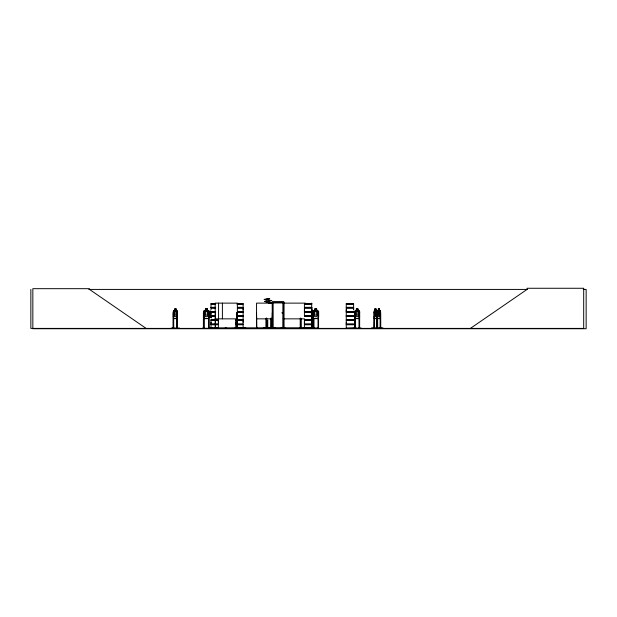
<?xml version="1.0" encoding="UTF-8"?>
<svg xmlns="http://www.w3.org/2000/svg" width="617" height="617" viewBox="0 0 617 617"><rect width="100%" height="100%" fill="white"/><g stroke="black" fill="none" stroke-linecap="round" stroke-linejoin="round"><path stroke-width="0.93" d="M211.006 324.033L211.006 320.416L218.364 320.416L218.356 324.033L211.006 324.033L211.014 322.228M218.356 322.228L218.356 320.416M235.763 324.033L235.763 320.416L243.121 320.416L243.113 324.033L235.763 324.033L235.771 322.228M243.113 322.228L243.113 320.416M243.113 309.857L243.113 308.053L237.607 308.053M311.284 324.033L304.42 324.033L304.428 322.228M311.778 311.662L304.42 311.662L304.428 309.857M353.618 324.033L346.26 324.033L346.268 322.228M353.618 311.662L346.26 311.662L346.268 309.857M353.61 308.053L353.61 309.857L353.618 308.053L346.26 308.053L346.26 311.662M269.629 328.391L275.521 328.321M275.521 328.097L265.032 328.082L267.207 328.398M314.763 328.105L303.356 328.398L314.832 328.36M346.268 328.144L356.248 328.082L346.245 328.391M376.509 310.814L376.524 318.611L374.288 318.611M268.395 303.271L271.495 302.739L264.438 301.505L269.367 302.261M380.141 318.611L380.589 311.492L380.188 310.814L379.393 310.814M371.503 328.352L383.049 328.398M371.503 328.105L383.08 328.105M376.64 328.352L376.609 312.68L377.635 312.68M256.525 328.321L256.564 303.124L272.29 303.124L272.352 328.352M235.763 328.244L235.771 324.758L243.121 324.758L243.121 328.244L234.244 328.36L243.113 328.144M177.033 318.611L177.557 316.691L177.519 311.492L177.017 310.814M359.048 318.611L359.642 316.691L359.009 318.549L355.238 318.549M280.974 328.36L285.224 328.398M285.201 328.097L280.997 328.097M285.185 328.352L262.911 328.375L263.397 328.205M171.102 328.105L179.501 328.105M209.202 316.691L208.538 318.611L204.073 318.611L203.479 316.691M210.991 328.391L211.006 324.758L218.364 324.758L218.364 328.244L210.081 328.321L218.341 328.105M353.086 328.352L361.3 328.105M300.965 328.398L300.888 318.225L300.911 328.352L299.523 328.36L317.963 327.989M202.769 328.36L209.772 328.36L208.731 328.36M202.808 328.105L203.88 328.074M203.841 328.352L202.808 328.321M263.498 327.65L271.411 327.804L263.536 327.743M376.555 318.549L374.311 318.549L373.995 311.5L374.303 310.814L375.005 310.814M374.033 328.398L374.357 310.814M377.211 311.531L377.55 310.875L380.172 310.875M312.094 316.683L313.035 315.133L313.035 311.523L312.094 310.875L312.156 308.878M173.439 327.828L173.369 328.398L173.346 311.5L173.755 310.814L174.75 310.814M173.346 311.5L173.793 310.814M354.652 328.398L354.698 311.5L355.253 310.814L356.364 310.814M354.806 328.398L354.729 311.5L355.276 310.875L359.04 310.875M211.546 316.814L209.957 314.894L210.142 313.76L208.932 312.387L210.104 311.022L211.245 312.387M210.104 313.76L209.294 314.685L209.34 315.611L211.207 317.817M209.348 314.716L211.207 312.48L210.065 311.022M211.585 312.935L210.52 314.215L211.585 315.488M203.51 328.398L203.479 311.5L204.096 310.814L205.399 310.814M203.548 311.531L204.127 310.875L208.507 310.875L209.14 311.523M378.298 310.875L377.727 311.523L377.727 315.133L378.298 316.683L379.362 316.683L379.925 315.133L379.393 308.878M312.726 328.398L312.819 311.5L313.436 310.814L314.053 311.492M174.796 310.875L174.094 311.523L174.094 315.133L174.796 316.683L176.107 316.683L176.809 315.133L176.809 311.523L176.107 310.875L176.154 308.878L174.711 308.878L174.758 310.875L174.796 308.94L176.107 308.94M356.387 310.875L355.569 311.523L355.569 315.133L356.387 316.683L357.914 316.683L358.732 315.133L358.732 311.523L357.914 310.875L357.914 308.94L356.387 308.94L356.418 310.875L356.333 308.878L358.007 308.878L357.953 310.875M470.416 328.398L527.057 289.419L527.057 288.27L583.69 288.27L583.69 328.398L30.85 328.398L30.85 289.419M264.585 301.543L266.336 301.181L264.485 301.559M266.991 298.913L269.776 298.759L264.215 299.484L266.143 299.839M264.238 299.5L267.169 299.006M300.949 328.074L299.569 328.105M210.991 315.881L214.685 316.058M304.405 315.881L311.292 316.027M346.245 315.881L353.626 316.066M346.23 328.267L346.26 324.758L353.618 324.758M270.192 303.055L271.056 302.785L269.32 302.284M266.251 301.212L271.827 300.649L268.75 300.147M88.755 289.419L527.35 289.419M583.258 289.419L586.15 289.419L586.15 328.73L32.84 328.73L32.84 288.679L89.48 288.679L89.48 289.419L146.113 328.398M273.192 302.777L283.041 302.777M305.484 303.124L283.242 303.124L283.242 328.398M211.006 303.695L215.642 303.695M237.599 303.695L243.129 303.695M304.412 303.695L311.786 303.695M346.253 303.695L353.626 303.695M215.642 303.826L211.006 303.826L211.014 307.328L215.642 307.328M237.599 303.842L243.129 303.842L243.113 307.328L237.607 307.328M311.786 303.826L304.412 303.834L304.428 307.328L311.778 307.328M211.014 304.058L215.642 304.058M236.859 304.058L243.113 304.058M304.428 304.058L311.77 304.058M346.268 304.058L353.61 304.058M210.96 307.575L215.649 307.575M237.576 307.575L243.175 307.575M304.374 307.575L311.832 307.575M346.214 307.575L353.672 307.575M210.96 307.798L215.649 307.798M237.576 307.798L243.175 307.798M304.374 307.798L311.832 307.798M346.214 307.798L353.672 307.798M215.642 308.053L211.006 308.053L211.014 309.857M311.778 308.053L304.42 308.053L304.42 311.662M207.304 308.878L205.384 308.878L205.446 310.875L204.505 311.523L204.505 315.133L205.461 316.683L207.235 316.683L208.191 315.133L208.191 311.523L207.235 310.875L207.289 308.878L207.304 310.814L208.531 310.814L209.202 311.492L209.194 328.398M374.951 308.878L375.954 308.878L375.954 310.814M205.446 308.94L207.235 308.94M314.817 308.94L316.621 308.94L316.621 310.875L317.593 311.523L317.593 315.133L316.621 316.683L314.817 316.683L313.852 315.133L313.852 311.523L314.817 310.875L314.755 308.878L316.691 308.878L316.691 310.814L317.94 310.814L318.627 311.492L318.627 316.691L317.963 318.611L311.624 318.611M374.982 308.94L375.923 308.94M378.298 308.94L379.409 308.94M176.115 310.814L177.064 310.814L177.557 311.492L177.441 328.398L177.511 327.828L176.886 327.828M312.156 310.814L314.755 310.814M357.968 310.814L359.063 310.814L359.642 311.492L359.642 328.398M375.9 310.814L376.571 310.814M378.314 310.814L377.488 310.814L377.157 311.531L377.157 328.398M173.77 310.875L177.048 310.875M312.094 310.875L317.917 310.875M374.311 310.875L376.555 310.875M311.307 311.492L311.284 313.243M376.848 311.492L376.848 328.398M380.134 310.814L380.589 311.492M211.006 311.662L215.642 311.662M237.607 311.662L243.121 311.662L243.121 308.053M210.96 311.917L215.649 311.917M237.576 311.917L243.175 311.917M304.374 311.917L311.832 311.917M346.214 311.917L353.672 311.917M210.96 312.14L215.649 312.14M237.576 312.14L243.175 312.14M304.374 312.14L311.832 312.14M346.214 312.14L353.672 312.14M211.006 312.395L215.642 312.395M237.607 312.395L243.121 312.395L243.121 315.873L237.599 315.873M311.778 312.395L304.42 312.395L304.42 315.873L311.292 315.881M353.618 312.395L346.26 312.395L346.26 315.873L353.626 315.881M177.465 312.68L176.94 312.68L176.894 328.398M209.132 312.68L208.569 312.68L208.507 328.398M237.368 312.68L236.843 312.68L236.805 328.398M256.564 312.68L256.865 328.398M272.29 312.68L271.966 328.337M283.473 312.68L283.619 328.398M311.708 312.68L311.909 328.398M312.788 312.68L313.32 312.68L313.32 328.398M318.557 312.68L318.025 312.68L318.025 328.398M354.698 312.68L355.261 312.68L355.315 328.398M359.696 312.68L359.133 312.68L359.194 328.398M374.033 312.68L374.473 312.68M236.859 315.781L243.113 315.781M304.428 315.781L311.276 315.781M346.268 315.781L353.61 315.781M237.599 316.027L243.129 316.066M211.006 316.189L214.685 316.189M237.599 316.197L243.129 316.189L243.113 319.691L235.763 319.691M304.412 316.189L311.292 316.212M353.626 316.197L346.253 316.197L346.268 319.691L353.618 319.691M211.014 316.421L214.832 316.421M236.859 316.421L243.113 316.421M304.428 316.421L311.276 316.421M346.268 316.421L353.61 316.421M173.308 316.691L173.786 318.611M377.126 316.691L377.527 318.611M173.77 318.549L177.048 318.549M204.119 318.549L208.507 318.549M311.616 318.549L317.917 318.549M377.504 318.549L380.172 318.549M173.739 318.611L177.079 318.611M359.079 318.611L355.199 318.611L354.698 316.691L355.238 318.611M377.473 318.611L380.195 318.611M215.125 318.85L237.368 318.85M256.564 318.85L272.29 318.85M283.242 318.85L304.559 318.85M211.006 319.691L218.364 319.691M304.42 319.691L311.284 319.691M210.96 319.945L218.418 319.945M235.717 319.945L243.175 319.945M304.374 319.945L311.33 319.945M346.214 319.945L353.672 319.945M210.96 320.169L218.418 320.169M235.717 320.169L243.175 320.169M304.374 320.169L311.33 320.169M346.214 320.169L353.672 320.169M267.362 320.323L267.755 320.323L267.724 327.689M311.284 320.416L304.42 320.416L304.42 324.033M353.618 320.416L346.26 320.416L346.26 324.033M210.96 324.28L218.418 324.28M235.717 324.28L243.175 324.28M304.374 324.28L311.33 324.28M346.214 324.28L353.672 324.28M210.96 324.503L218.418 324.503M235.717 324.503L243.175 324.503M304.374 324.503L311.33 324.503M346.214 324.503L353.672 324.503M311.284 324.758L304.42 324.758L304.405 328.391M173.716 327.828L173.084 327.828L173.092 328.398M203.348 327.828L204.034 327.828M208.507 327.828L209.194 327.828M312.726 327.828L314.099 327.828M354.644 327.828L355.315 327.828M374.527 327.828L373.987 327.828L374.01 328.398M377.673 327.828L376.563 327.828L376.578 328.398M380.195 327.828L380.758 327.828M243.754 328.074L245.844 328.074M209.734 328.105L208.662 328.074M210.081 328.105L218.356 328.144M371.503 328.321L383.08 328.352M265.927 299.816L268.881 300.132M210.551 314.323L210.181 314.778L211.531 315.225M264.901 299.23L264.57 299.523M318.673 328.352L318.619 327.828L317.963 327.828L317.963 328.398M208.947 328.36L209.024 327.828M307.019 328.391L306.819 327.828M305.4 328.352L305.469 327.828L305.538 328.398M269.189 300.949L271.387 300.618L270.917 300.356M215.24 328.36L215.356 312.68M282.478 312.672C280.92 312.595 283.157 313.868 282.316 312.603M239.473 328.352L239.496 327.828M239.643 328.36L239.658 327.989M237.445 328.352L237.406 327.828M374.45 328.352L374.473 318.225M313.374 310.814L314.038 311.492M359.032 310.814L359.588 311.523L359.503 328.398M209.394 315.588L211.245 317.77M312.881 311.531L312.881 316.683L313.467 318.549M312.819 316.691L313.421 318.611M283.828 328.398L283.882 301.937L272.352 301.937L272.49 328.391M374.025 316.683L374.349 318.611M380.751 328.398L380.712 312.68L380.234 312.68L380.195 328.398M380.581 327.828L380.581 328.398M380.535 311.492L380.488 328.398M380.404 312.68L380.365 328.398M379.409 310.875L379.447 308.878L378.26 308.878L378.352 310.875M377.635 317.3L377.666 328.398M377.504 327.828L377.504 328.398M377.465 312.68L377.38 328.398L377.319 317.3M377.049 312.68L377.049 328.398M376.786 327.828L376.756 328.398M375.9 308.878L376.339 315.133L375.869 316.683L374.982 316.683L374.504 311.523L375.005 308.878M374.295 312.68L374.326 328.398M374.218 318.225L374.218 328.398M359.75 328.398L359.75 327.828L359.079 327.828L359.086 328.398M359.248 312.68L359.31 328.398M355.153 312.68L355.199 328.398M355.083 327.828L355.068 328.398M354.891 327.828L354.875 328.398M318.557 311.523L318.557 328.398M313.991 318.225L313.984 328.398M313.922 327.828L313.914 328.398M313.521 318.225L313.475 328.398L313.382 327.828M312.85 327.828L312.873 328.398M312.094 311.523L312.094 315.133M311.963 328.398L311.978 327.828L214.323 327.912L214.323 328.398M311.708 303.124L311.708 328.398M311.654 327.828L311.631 328.398M311.469 327.828L311.415 328.398L311.361 327.828M311.23 327.828L311.246 328.398M311.03 327.828L311.03 328.398M310.899 328.398L310.953 327.828L310.798 328.398M308.994 327.989L308.87 328.391L308.893 327.828M308.824 327.828L308.816 328.398M308.485 327.828L308.492 328.398M308.415 327.828L308.415 328.398M308.307 327.828L308.307 328.398M306.672 327.828L306.703 328.398M306.479 327.828L306.464 328.398M306.294 328.398L306.317 327.828L306.179 328.398M306.047 327.828L306.047 328.398M306.001 327.828L305.939 328.398L305.87 327.828M305.268 327.828L305.346 328.398M305.191 327.828L305.176 328.398M304.983 327.828L305.068 328.398M304.96 327.828L304.921 328.398M300.371 318.225L300.371 328.398M300.317 318.225L300.309 328.398M283.735 328.398L283.735 302.083L272.506 302.083L272.467 328.398M283.512 327.828L283.512 328.398M283.388 327.828L283.311 328.398M283.018 328.398L283.11 302.708L273.123 302.708L273.192 328.398M273.586 327.912L273.586 328.398M272.737 327.828L272.737 328.398L272.675 327.828M271.665 328.398L271.611 318.225L271.565 328.398M271.326 327.635L271.326 328.398M271.195 327.828L271.179 328.398M271.11 318.225L271.056 328.398M271.04 318.225L270.979 328.398M266.721 318.225L266.783 328.398M266.652 318.225L266.567 328.398M266.305 327.828L266.297 328.398M266.228 318.225L266.197 328.398L266.151 318.225M263.567 327.635L263.567 328.398M243.353 328.398L232 328.398M239.967 327.828L239.967 328.398M239.828 327.828L239.828 328.398M239.712 327.828L239.735 328.398M237.36 328.398L237.368 303.124L215.125 303.124L215.402 328.398M237.221 312.68L237.221 328.398M236.99 312.68L237.051 328.398M236.959 327.828L236.913 328.398M236.72 327.828L236.612 328.398M226.223 327.912L226.223 328.398M225.236 327.912L225.236 328.398M222.39 303.124L222.39 318.85M218.565 303.124L218.565 318.85M216.706 327.828L216.706 328.398M216.636 327.828L216.621 328.398M216.474 327.828L216.536 328.398M216.297 327.828L216.297 328.398M216.282 327.828L216.166 328.398M216.135 327.828L216.05 328.398M215.541 327.828L215.541 328.398M215.194 327.828L215.217 328.398M212.317 327.828L212.371 328.398M212.202 327.828L212.256 328.398M212.117 327.828L212.132 328.398M211.963 327.828L211.778 328.398M208.608 312.68L208.654 328.398M203.996 328.398L203.972 312.68L203.409 312.68L203.386 328.398M203.934 312.68L203.888 328.398M177.326 312.68L177.241 328.398L177.148 327.828M177.079 312.68L177.04 328.398M173.709 328.398L173.662 312.68L173.138 312.68L173.161 328.398M173.524 312.68L173.57 328.398M173.392 311.531L173.392 316.683M210.065 311.57L209.387 312.387L209.765 312.842L210.451 312.025L210.065 311.57M353.626 303.826L346.253 303.834L346.268 307.328L353.618 307.328L353.618 303.842M175.876 309.264L175.035 309.264L175.035 309.911L175.876 309.911L175.876 309.264M206.919 309.264L205.777 309.264L205.777 309.911L206.919 309.911L206.919 309.264M316.305 309.264L315.14 309.264L315.14 309.911L316.305 309.911L316.305 309.264M357.644 309.264L356.657 309.264L356.657 309.911L357.644 309.911L357.644 309.264M375.707 309.264L375.136 309.264L375.136 309.911L375.707 309.911L375.707 309.264M379.17 309.264L378.483 309.264L378.483 309.911L379.17 309.911L379.17 309.264M176.107 311.523L174.796 311.523L174.796 315.133L176.107 315.133L176.107 311.523M207.235 311.523L205.461 311.523L205.461 315.133L207.235 315.133L207.235 311.523M316.621 311.523L314.817 311.523L314.817 315.133L316.621 315.133L316.621 311.523M357.914 311.523L356.387 311.523L356.387 315.133L357.914 315.133L357.914 311.523M375.869 311.523L374.982 311.523L374.982 315.133L375.869 315.133L375.869 311.523M379.362 311.523L378.298 311.523L378.298 315.133L379.362 315.133L379.362 311.523M214.685 315.781L211.014 315.781L214.685 315.873"/></g></svg>
